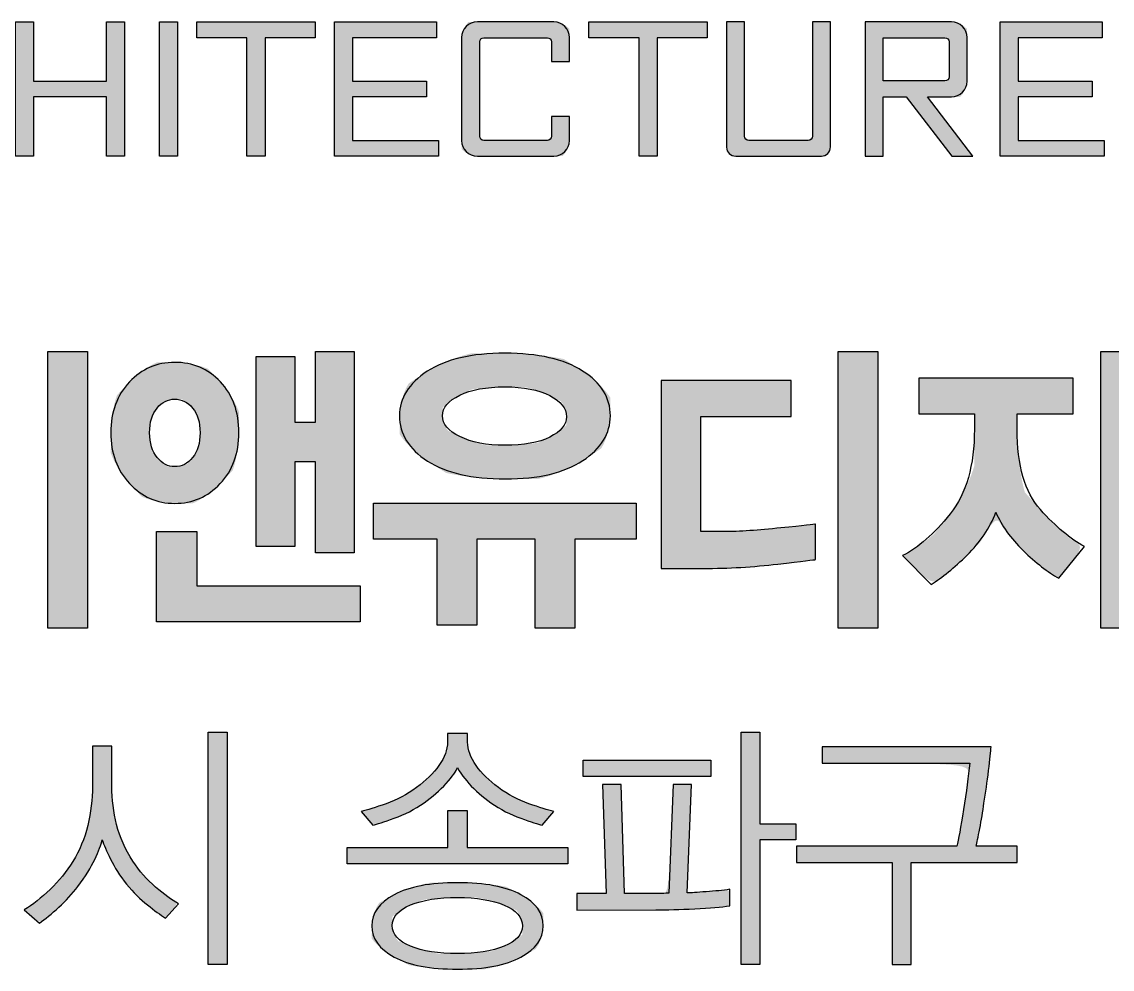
# Model space of a CAD drawing. Header units: millimetres. Extents: x 75184266 to 76346726, y -35850126 to -33679385.
# Drawn here: x 75620688 to 75628314, y -35188141 to -35181512 of the extents above; entities that cross this region are included whole.
import ezdxf

# ---------------------------------------------------------------- set-up
doc = ezdxf.new("R2010")
doc.units = ezdxf.units.MM
doc.header["$LTSCALE"] = 50
doc.header["$MEASUREMENT"] = 0
doc.layers.add('AZ-LINE', color=3, linetype='CONTINUOUS')
doc.layers.add('AZ-TEX2', color=6, linetype='CONTINUOUS')

# ---------------------------------------------------------------- blocks, each defined once
blk = doc.blocks.new('바탕폼')
at = {"layer": 'AZ-TEX2'}
h = blk.add_hatch(color=256, dxfattribs=at)
h.dxf.hatch_style = 2
h.paths.add_polyline_path([(756.121, 504.347), (756.121, 505.178), (755.099, 505.178), (755.099, 504.347), (754.847, 504.347), (754.847, 506.229), (755.099, 506.229), (755.099, 505.4), (756.121, 505.4), (756.121, 506.229), (756.373, 506.229), (756.373, 504.347)])
h = blk.add_hatch(color=256, dxfattribs=at)
h.dxf.hatch_style = 2
h.paths.add_polyline_path([(756.862, 506.229), (757.115, 506.229), (757.115, 504.347), (756.862, 504.347)])
h = blk.add_hatch(color=256, dxfattribs=at)
h.dxf.hatch_style = 2
h.paths.add_polyline_path([(758.342, 506.007), (758.342, 504.347), (758.089, 504.347), (758.089, 506.007), (757.386, 506.007), (757.386, 506.229), (759.046, 506.229), (759.046, 506.007)])
h = blk.add_hatch(color=256, dxfattribs=at)
h.dxf.hatch_style = 2
h.paths.add_polyline_path([(759.316, 504.347), (759.316, 506.229), (760.742, 506.229), (760.742, 506.007), (759.568, 506.007), (759.568, 505.4), (760.603, 505.4), (760.603, 505.178), (759.568, 505.178), (759.568, 504.568), (760.77, 504.568), (760.77, 504.347)])
h = blk.add_hatch(color=256, dxfattribs=at)
h.dxf.hatch_style = 2
edge = h.paths.add_edge_path()
edge.add_spline(control_points=[(761.348, 504.627), (761.348, 504.627), (761.348, 504.627), (761.348, 504.627), (761.348, 504.594), (761.372, 504.568), (761.406, 504.568), (761.406, 504.568), (762.296, 504.568), (762.296, 504.568), (762.326, 504.568), (762.355, 504.594), (762.355, 504.627), (762.355, 504.627), (762.355, 504.901), (762.355, 504.901), (762.355, 504.901), (762.605, 504.901), (762.605, 504.901), (762.605, 504.901), (762.605, 504.566), (762.605, 504.566), (762.605, 504.444), (762.509, 504.347), (762.387, 504.347), (762.387, 504.347), (761.315, 504.347), (761.315, 504.347), (761.193, 504.347), (761.095, 504.444), (761.095, 504.566), (761.095, 504.566), (761.095, 506.009), (761.095, 506.009), (761.095, 506.13), (761.193, 506.229), (761.315, 506.229), (761.315, 506.229), (762.387, 506.229), (762.387, 506.229), (762.509, 506.229), (762.605, 506.13), (762.605, 506.009), (762.605, 506.009), (762.605, 505.674), (762.605, 505.674), (762.605, 505.674), (762.355, 505.674), (762.355, 505.674), (762.355, 505.674), (762.355, 505.949), (762.355, 505.949), (762.355, 505.979), (762.326, 506.007), (762.296, 506.007), (762.296, 506.007), (761.406, 506.007), (761.406, 506.007), (761.372, 506.007), (761.348, 505.979), (761.348, 505.949), (761.348, 505.949), (761.348, 504.627)], knot_values=[0, 0, 0, 0, 0.00005, 0.0001, 1, 1, 1, 2, 2, 2, 3, 3, 3, 4, 4, 4, 5, 5, 5, 6, 6, 6, 7, 7, 7, 8, 8, 8, 9, 9, 9, 10, 10, 10, 11, 11, 11, 12, 12, 12, 13, 13, 13, 14, 14, 14, 15, 15, 15, 16, 16, 16, 17, 17, 17, 18, 18, 18, 19, 19, 19, 20, 20, 20, 20], degree=3, periodic=0)
h = blk.add_hatch(color=256, dxfattribs=at)
h.dxf.hatch_style = 2
h.paths.add_polyline_path([(763.832, 506.007), (763.832, 504.347), (763.58, 504.347), (763.58, 506.007), (762.875, 506.007), (762.875, 506.229), (764.535, 506.229), (764.535, 506.007)])
h = blk.add_hatch(color=256, dxfattribs=at)
edge = h.paths.add_edge_path()
edge.add_spline(control_points=[(766.008, 505.428), (766.008, 505.027), (766.008, 504.626), (766.008, 504.626), (766.008, 504.594), (765.98, 504.568), (765.95, 504.568)], knot_values=[7, 7, 7, 7, 7.5, 7.5, 7.5, 8.5, 8.5, 8.5, 8.5], degree=3, periodic=0)
edge.add_spline(control_points=[(765.95, 504.568), (765.95, 504.568), (765.115, 504.568), (765.115, 504.568), (765.082, 504.568), (765.058, 504.594), (765.058, 504.626)], knot_values=[5, 5, 5, 5, 6, 6, 6, 7, 7, 7, 7], degree=3, periodic=0)
edge.add_spline(control_points=[(765.058, 504.626), (765.058, 504.626), (765.058, 506.229), (765.058, 506.229)], knot_values=[4, 4, 4, 4, 5, 5, 5, 5], degree=3, periodic=0)
edge.add_spline(control_points=[(765.058, 506.229), (765.058, 506.229), (764.805, 506.229), (764.805, 506.229)], knot_values=[3.00001, 3.00001, 3.00001, 3.00001, 3.99999, 3.99999, 3.99999, 3.99999], degree=3, periodic=0)
edge.add_spline(control_points=[(764.805, 506.229), (764.805, 506.229), (764.805, 505.79), (764.805, 505.351)], knot_values=[2.5, 2.5, 2.5, 2.5, 3, 3, 3, 3], degree=3, periodic=0)
edge.add_spline(control_points=[(764.805, 505.351), (764.805, 504.911), (764.805, 504.472), (764.805, 504.472), (764.805, 504.403), (764.86, 504.347), (764.933, 504.347)], knot_values=[1, 1, 1, 1, 1.5, 1.5, 1.5, 2.5, 2.5, 2.5, 2.5], degree=3, periodic=0)
edge.add_spline(control_points=[(764.933, 504.347), (764.933, 504.347), (766.133, 504.347), (766.133, 504.347)], knot_values=[0, 0, 0, 0, 1, 1, 1, 1], degree=3, periodic=0)
edge.add_spline(control_points=[(766.133, 504.347), (766.202, 504.347), (766.26, 504.403), (766.26, 504.476)], knot_values=[11, 11, 11, 11, 12, 12, 12, 12], degree=3, periodic=0)
edge.add_spline(control_points=[(766.26, 504.476), (766.26, 504.476), (766.26, 506.229), (766.26, 506.229)], knot_values=[10, 10, 10, 10, 11, 11, 11, 11], degree=3, periodic=0)
edge.add_spline(control_points=[(766.26, 506.229), (766.26, 506.229), (766.008, 506.229), (766.008, 506.229)], knot_values=[9.00001, 9.00001, 9.00001, 9.00001, 9.99999, 9.99999, 9.99999, 9.99999], degree=3, periodic=0)
edge.add_spline(control_points=[(766.008, 506.229), (766.008, 506.229), (766.008, 505.829), (766.008, 505.428)], knot_values=[8.5, 8.5, 8.5, 8.5, 9, 9, 9, 9], degree=3, periodic=0)
h = blk.add_hatch(color=256, dxfattribs=at)
h.dxf.hatch_style = 2
edge = h.paths.add_edge_path()
edge.add_spline(control_points=[(767.619, 505.178), (767.619, 505.178), (767.619, 505.178), (767.619, 505.178), (767.619, 505.178), (768.256, 504.347), (768.256, 504.347), (768.256, 504.347), (767.958, 504.347), (767.958, 504.347), (767.958, 504.347), (767.319, 505.178), (767.319, 505.178), (767.319, 505.178), (766.999, 505.178), (766.999, 505.178), (766.999, 505.178), (766.999, 504.347), (766.999, 504.347), (766.999, 504.347), (766.746, 504.347), (766.746, 504.347), (766.746, 504.347), (766.746, 506.229), (766.746, 506.229), (766.746, 506.229), (767.955, 506.229), (767.955, 506.229), (768.077, 506.229), (768.174, 506.129), (768.174, 506.009), (768.174, 506.009), (768.174, 505.398), (768.174, 505.398), (768.174, 505.275), (768.077, 505.178), (767.955, 505.178), (767.955, 505.178), (767.619, 505.178)], knot_values=[0, 0, 0, 0, 0.00005, 0.0001, 1, 1, 1, 2, 2, 2, 3, 3, 3, 4, 4, 4, 5, 5, 5, 6, 6, 6, 7, 7, 7, 8, 8, 8, 9, 9, 9, 10, 10, 10, 11, 11, 11, 12, 12, 12, 12], degree=3, periodic=0)
edge = h.paths.add_edge_path()
edge.add_spline(control_points=[(767.863, 505.401), (767.863, 505.401), (767.863, 505.401), (767.863, 505.401), (767.893, 505.401), (767.922, 505.427), (767.922, 505.459), (767.922, 505.459), (767.922, 505.949), (767.922, 505.949), (767.922, 505.979), (767.893, 506.007), (767.863, 506.007), (767.863, 506.007), (766.999, 506.007), (766.999, 506.007), (766.999, 506.007), (766.999, 505.401), (766.999, 505.401), (766.999, 505.401), (767.863, 505.401)], knot_values=[0, 0, 0, 0, 0.00005, 0.0001, 1, 1, 1, 2, 2, 2, 3, 3, 3, 4, 4, 4, 5, 5, 5, 6, 6, 6, 6], degree=3, periodic=0)
h = blk.add_hatch(color=256, dxfattribs=at)
h.dxf.hatch_style = 2
h.paths.add_polyline_path([(768.637, 504.347), (768.637, 506.229), (770.064, 506.229), (770.064, 506.007), (768.89, 506.007), (768.89, 505.4), (769.925, 505.4), (769.925, 505.178), (768.89, 505.178), (768.89, 504.568), (770.092, 504.568), (770.092, 504.347)])
h = blk.add_hatch(color=256, dxfattribs=at)
h.dxf.hatch_style = 2
edge = h.paths.add_edge_path()
edge.add_spline(control_points=[(753.117, 498.551), (753.117, 498.551), (753.117, 498.551), (752.926, 498.82), (752.735, 499.088), (752.64, 499.442), (752.64, 499.883), (752.64, 500.325), (752.735, 500.681), (752.926, 500.948), (753.117, 501.214), (753.372, 501.348), (753.693, 501.348), (754.017, 501.348), (754.273, 501.213), (754.463, 500.943), (754.652, 500.673), (754.747, 500.319), (754.747, 499.883), (754.747, 499.448), (754.652, 499.095), (754.463, 498.824), (754.273, 498.553), (754.017, 498.416), (753.693, 498.416), (753.372, 498.416), (753.117, 498.551)], knot_values=[0, 0, 0, 0, 0.00005, 0.0001, 1, 1, 1, 2, 2, 2, 3, 3, 3, 4, 4, 4, 5, 5, 5, 6, 6, 6, 7, 7, 7, 8, 8, 8, 8], degree=3, periodic=0)
edge = h.paths.add_edge_path()
edge.add_spline(control_points=[(753.417, 500.732), (753.417, 500.732), (753.417, 500.732), (753.325, 500.536), (753.233, 500.341), (753.187, 500.125), (753.187, 499.887), (753.187, 499.643), (753.233, 499.424), (753.325, 499.229), (753.417, 499.034), (753.541, 498.937), (753.697, 498.937), (753.853, 498.937), (753.976, 499.033), (754.066, 499.227), (754.155, 499.42), (754.199, 499.64), (754.199, 499.887), (754.199, 500.128), (754.155, 500.344), (754.066, 500.539), (753.976, 500.732), (753.853, 500.829), (753.697, 500.829), (753.541, 500.829), (753.417, 500.732)], knot_values=[0, 0, 0, 0, 0.00005, 0.0001, 1, 1, 1, 2, 2, 2, 3, 3, 3, 4, 4, 4, 5, 5, 5, 6, 6, 6, 7, 7, 7, 8, 8, 8, 8], degree=3, periodic=0)
h.paths.add_polyline_path([(755.299, 497.734), (755.299, 501.608), (755.855, 501.608), (755.855, 497.734)])
h = blk.add_hatch(color=256, dxfattribs=at)
h.dxf.hatch_style = 2
edge = h.paths.add_edge_path()
edge.add_spline(control_points=[(756.617, 499.575), (756.617, 499.575), (756.617, 499.575), (756.443, 499.761), (756.269, 499.948), (756.182, 500.185), (756.182, 500.472), (756.182, 500.763), (756.269, 501), (756.443, 501.183), (756.617, 501.367), (756.828, 501.458), (757.076, 501.458), (757.33, 501.458), (757.543, 501.368), (757.716, 501.186), (757.889, 501.003), (757.976, 500.766), (757.976, 500.472), (757.976, 500.182), (757.888, 499.944), (757.714, 499.759), (757.54, 499.575), (757.328, 499.482), (757.076, 499.482), (756.828, 499.482), (756.617, 499.575)], knot_values=[0, 0, 0, 0, 0.00005, 0.0001, 1, 1, 1, 2, 2, 2, 3, 3, 3, 4, 4, 4, 5, 5, 5, 6, 6, 6, 7, 7, 7, 8, 8, 8, 8], degree=3, periodic=0)
edge = h.paths.add_edge_path()
edge.add_spline(control_points=[(756.899, 500.901), (756.899, 500.901), (756.899, 500.901), (756.83, 500.818), (756.76, 500.734), (756.725, 500.619), (756.725, 500.472), (756.725, 500.325), (756.761, 500.21), (756.832, 500.125), (756.903, 500.039), (756.984, 499.997), (757.076, 499.997), (757.174, 499.997), (757.258, 500.039), (757.328, 500.125), (757.397, 500.21), (757.432, 500.325), (757.432, 500.472), (757.432, 500.619), (757.397, 500.734), (757.328, 500.818), (757.258, 500.901), (757.174, 500.943), (757.076, 500.943), (756.982, 500.943), (756.899, 500.901)], knot_values=[0, 0, 0, 0, 0.00005, 0.0001, 1, 1, 1, 2, 2, 2, 3, 3, 3, 4, 4, 4, 5, 5, 5, 6, 6, 6, 7, 7, 7, 8, 8, 8, 8], degree=3, periodic=0)
h.paths.add_polyline_path([(756.821, 497.823), (756.821, 499.086), (757.386, 499.086), (757.386, 498.329), (759.673, 498.329), (759.673, 497.823)])
h.paths.add_polyline_path([(759.05, 498.791), (759.05, 500.063), (758.757, 500.063), (758.757, 498.879), (758.218, 498.879), (758.218, 501.541), (758.757, 501.541), (758.757, 500.622), (759.05, 500.622), (759.05, 501.608), (759.59, 501.608), (759.59, 498.791)])
h = blk.add_hatch(color=256, dxfattribs=at)
h.dxf.hatch_style = 2
h.paths.add_polyline_path([(762.68, 498.98), (762.68, 497.734), (762.124, 497.734), (762.124, 498.98), (761.308, 498.98), (761.308, 497.778), (760.752, 497.778), (760.752, 498.98), (759.862, 498.98), (759.862, 499.486), (763.541, 499.486), (763.541, 498.98)])
edge = h.paths.add_edge_path()
edge.add_spline(control_points=[(760.877, 499.909), (760.877, 499.909), (760.877, 499.909), (760.616, 500.076), (760.356, 500.243), (760.225, 500.455), (760.225, 500.71), (760.225, 500.957), (760.355, 501.164), (760.614, 501.333), (760.873, 501.502), (761.236, 501.586), (761.701, 501.586), (762.167, 501.586), (762.53, 501.503), (762.789, 501.337), (763.048, 501.172), (763.178, 500.962), (763.178, 500.71), (763.178, 500.461), (763.049, 500.251), (762.791, 500.081), (762.533, 499.91), (762.171, 499.825), (761.706, 499.825), (761.24, 499.825), (760.877, 499.909)], knot_values=[0, 0, 0, 0, 0.00005, 0.0001, 1, 1, 1, 2, 2, 2, 3, 3, 3, 4, 4, 4, 5, 5, 5, 6, 6, 6, 7, 7, 7, 8, 8, 8, 8], degree=3, periodic=0)
edge = h.paths.add_edge_path()
edge.add_spline(control_points=[(761.228, 501.076), (761.228, 501.076), (761.228, 501.076), (761.068, 500.998), (760.907, 500.92), (760.828, 500.824), (760.828, 500.71), (760.828, 500.595), (760.908, 500.498), (761.07, 500.418), (761.232, 500.336), (761.442, 500.296), (761.701, 500.296), (761.963, 500.296), (762.173, 500.334), (762.329, 500.411), (762.485, 500.487), (762.563, 500.582), (762.563, 500.697), (762.563, 500.814), (762.485, 500.913), (762.329, 500.994), (762.173, 501.074), (761.963, 501.115), (761.701, 501.115), (761.44, 501.115), (761.228, 501.076)], knot_values=[0, 0, 0, 0, 0.00005, 0.0001, 1, 1, 1, 2, 2, 2, 3, 3, 3, 4, 4, 4, 5, 5, 5, 6, 6, 6, 7, 7, 7, 8, 8, 8, 8], degree=3, periodic=0)
h = blk.add_hatch(color=256, dxfattribs=at)
h.dxf.hatch_style = 2
edge = h.paths.add_edge_path()
edge.add_spline(control_points=[(766.042, 499.189), (766.042, 499.189), (766.042, 499.189), (766.051, 499.191), (766.051, 499.191), (766.051, 498.694), (766.051, 498.694), (766.042, 498.694), (765.867, 498.673), (765.524, 498.632), (765.181, 498.591), (764.832, 498.571), (764.478, 498.571), (764.478, 498.571), (763.888, 498.571), (763.888, 498.571), (763.888, 498.571), (763.888, 501.203), (763.888, 501.203), (763.888, 501.203), (765.712, 501.203), (765.712, 501.203), (765.712, 501.203), (765.712, 500.701), (765.712, 500.701), (765.712, 500.701), (764.445, 500.701), (764.445, 500.701), (764.445, 500.701), (764.445, 499.086), (764.445, 499.086), (764.445, 499.086), (764.771, 499.086), (764.771, 499.086), (764.986, 499.088), (765.25, 499.106), (765.566, 499.139), (765.881, 499.171), (766.042, 499.189)], knot_values=[0, 0, 0, 0, 0.00005, 0.0001, 1, 1, 1, 2, 2, 2, 3, 3, 3, 4, 4, 4, 5, 5, 5, 6, 6, 6, 7, 7, 7, 8, 8, 8, 9, 9, 9, 10, 10, 10, 11, 11, 11, 12, 12, 12, 12], degree=3, periodic=0)
h.paths.add_polyline_path([(766.369, 497.734), (766.369, 501.608), (766.924, 501.608), (766.924, 497.734)])
h = blk.add_hatch(color=256, dxfattribs=at)
h.dxf.hatch_style = 2
edge = h.paths.add_edge_path()
edge.add_spline(control_points=[(768.356, 498.935), (768.356, 498.935), (768.356, 498.935), (768.175, 498.758), (767.994, 498.58), (767.825, 498.443), (767.669, 498.346), (767.669, 498.346), (767.268, 498.751), (767.268, 498.751), (767.491, 498.86), (767.714, 499.055), (767.939, 499.336), (768.163, 499.618), (768.276, 500.013), (768.276, 500.521), (768.276, 500.521), (768.276, 500.737), (768.276, 500.737), (768.276, 500.737), (767.498, 500.737), (767.498, 500.737), (767.498, 500.737), (767.498, 501.238), (767.498, 501.238), (767.498, 501.238), (769.66, 501.238), (769.66, 501.238), (769.66, 501.238), (769.66, 500.737), (769.66, 500.737), (769.66, 500.737), (768.874, 500.737), (768.874, 500.737), (768.874, 500.737), (768.874, 500.521), (768.874, 500.521), (768.874, 500.013), (768.982, 499.638), (769.2, 499.396), (769.417, 499.154), (769.624, 498.982), (769.819, 498.879), (769.819, 498.879), (769.459, 498.434), (769.459, 498.434), (769.303, 498.519), (769.137, 498.648), (768.959, 498.821), (768.783, 498.994), (768.655, 499.174), (768.577, 499.358), (768.49, 499.136), (768.356, 498.935)], knot_values=[0, 0, 0, 0, 0.00005, 0.0001, 1, 1, 1, 2, 2, 2, 3, 3, 3, 4, 4, 4, 5, 5, 5, 6, 6, 6, 7, 7, 7, 8, 8, 8, 9, 9, 9, 10, 10, 10, 11, 11, 11, 12, 12, 12, 13, 13, 13, 14, 14, 14, 15, 15, 15, 16, 16, 16, 17, 17, 17, 17], degree=3, periodic=0)
h.paths.add_polyline_path([(770.605, 499.548), (770.605, 497.734), (770.045, 497.734), (770.045, 501.608), (770.605, 501.608), (770.605, 500.103), (771.099, 500.103), (771.099, 499.548)])
h = blk.add_hatch(color=256, dxfattribs=at)
h.dxf.hatch_style = 2
edge = h.paths.add_edge_path()
edge.add_spline(control_points=[(755.553, 493.912), (755.553, 493.912), (755.553, 493.912), (755.453, 493.823), (755.354, 493.732), (755.263, 493.659), (755.181, 493.602), (755.181, 493.602), (754.97, 493.787), (754.97, 493.787), (755.088, 493.859), (755.208, 493.954), (755.332, 494.074), (755.456, 494.193), (755.563, 494.324), (755.652, 494.467), (755.745, 494.617), (755.814, 494.785), (755.859, 494.97), (755.903, 495.155), (755.925, 495.337), (755.925, 495.517), (755.925, 495.517), (755.925, 496.082), (755.925, 496.082), (755.925, 496.082), (756.196, 496.082), (756.196, 496.082), (756.196, 496.082), (756.196, 495.517), (756.196, 495.517), (756.196, 495.337), (756.218, 495.159), (756.262, 494.981), (756.307, 494.804), (756.383, 494.634), (756.491, 494.471), (756.582, 494.331), (756.688, 494.209), (756.808, 494.107), (756.929, 494.005), (757.036, 493.926), (757.13, 493.872), (757.13, 493.872), (756.947, 493.672), (756.947, 493.672), (756.879, 493.717), (756.795, 493.778), (756.694, 493.856), (756.594, 493.933), (756.497, 494.03), (756.403, 494.146), (756.309, 494.267), (756.234, 494.383), (756.178, 494.497), (756.122, 494.61), (756.083, 494.701), (756.062, 494.77), (756.046, 494.701), (756.011, 494.609), (755.957, 494.495), (755.903, 494.38), (755.825, 494.254), (755.722, 494.116), (755.642, 494.01), (755.553, 493.912)], knot_values=[0, 0, 0, 0, 0.00005, 0.0001, 1, 1, 1, 2, 2, 2, 3, 3, 3, 4, 4, 4, 5, 5, 5, 6, 6, 6, 7, 7, 7, 8, 8, 8, 9, 9, 9, 10, 10, 10, 11, 11, 11, 12, 12, 12, 13, 13, 13, 14, 14, 14, 15, 15, 15, 16, 16, 16, 17, 17, 17, 18, 18, 18, 19, 19, 19, 20, 20, 20, 21, 21, 21, 21], degree=3, periodic=0)
h.paths.add_polyline_path([(757.547, 493.022), (757.547, 496.275), (757.811, 496.275), (757.811, 493.022)])
h = blk.add_hatch(color=256, dxfattribs=at)
h.dxf.hatch_style = 2
h.paths.add_polyline_path([(759.492, 494.43), (759.492, 494.659), (760.904, 494.659), (760.904, 495.181), (761.171, 495.181), (761.171, 494.659), (762.582, 494.659), (762.582, 494.43)])
edge = h.paths.add_edge_path()
edge.add_spline(control_points=[(760.295, 495.121), (760.295, 495.121), (760.295, 495.121), (760.151, 495.07), (760.007, 495.018), (759.907, 494.986), (759.85, 494.974), (759.85, 494.974), (759.689, 495.166), (759.689, 495.166), (759.773, 495.185), (759.89, 495.222), (760.038, 495.275), (760.187, 495.328), (760.329, 495.403), (760.465, 495.502), (760.594, 495.596), (760.698, 495.699), (760.777, 495.811), (760.857, 495.923), (760.897, 496.032), (760.897, 496.138), (760.897, 496.138), (760.897, 496.256), (760.897, 496.256), (760.897, 496.256), (761.178, 496.256), (761.178, 496.256), (761.178, 496.256), (761.178, 496.138), (761.178, 496.138), (761.178, 496.032), (761.218, 495.923), (761.297, 495.811), (761.377, 495.699), (761.481, 495.596), (761.609, 495.502), (761.745, 495.403), (761.887, 495.328), (762.036, 495.275), (762.185, 495.222), (762.301, 495.185), (762.386, 495.166), (762.386, 495.166), (762.224, 494.974), (762.224, 494.974), (762.168, 494.986), (762.068, 495.018), (761.924, 495.07), (761.78, 495.121), (761.64, 495.194), (761.504, 495.288), (761.387, 495.369), (761.285, 495.46), (761.197, 495.559), (761.109, 495.659), (761.056, 495.734), (761.037, 495.783), (761.021, 495.734), (760.968, 495.659), (760.879, 495.559), (760.79, 495.46), (760.687, 495.369), (760.57, 495.288), (760.435, 495.194), (760.295, 495.121)], knot_values=[0, 0, 0, 0, 0.00005, 0.0001, 1, 1, 1, 2, 2, 2, 3, 3, 3, 4, 4, 4, 5, 5, 5, 6, 6, 6, 7, 7, 7, 8, 8, 8, 9, 9, 9, 10, 10, 10, 11, 11, 11, 12, 12, 12, 13, 13, 13, 14, 14, 14, 15, 15, 15, 16, 16, 16, 17, 17, 17, 18, 18, 18, 19, 19, 19, 20, 20, 20, 21, 21, 21, 21], degree=3, periodic=0)
edge = h.paths.add_edge_path()
edge.add_spline(control_points=[(760.36, 493.012), (760.36, 493.012), (760.36, 493.012), (760.151, 493.126), (759.941, 493.239), (759.837, 493.384), (759.837, 493.562), (759.837, 493.742), (759.941, 493.887), (760.151, 494), (760.36, 494.112), (760.656, 494.168), (761.037, 494.168), (761.421, 494.168), (761.717, 494.112), (761.925, 494), (762.134, 493.887), (762.238, 493.742), (762.238, 493.562), (762.238, 493.384), (762.134, 493.239), (761.925, 493.126), (761.717, 493.012), (761.421, 492.956), (761.037, 492.956), (760.656, 492.956), (760.36, 493.012)], knot_values=[0, 0, 0, 0, 0.00005, 0.0001, 1, 1, 1, 2, 2, 2, 3, 3, 3, 4, 4, 4, 5, 5, 5, 6, 6, 6, 7, 7, 7, 8, 8, 8, 8], degree=3, periodic=0)
edge = h.paths.add_edge_path()
edge.add_spline(control_points=[(760.549, 493.926), (760.549, 493.926), (760.549, 493.926), (760.379, 493.856), (760.209, 493.785), (760.124, 493.689), (760.124, 493.566), (760.124, 493.445), (760.209, 493.349), (760.379, 493.279), (760.549, 493.209), (760.768, 493.174), (761.037, 493.174), (761.302, 493.174), (761.519, 493.209), (761.69, 493.279), (761.861, 493.349), (761.947, 493.443), (761.947, 493.562), (761.947, 493.685), (761.861, 493.782), (761.69, 493.854), (761.519, 493.925), (761.302, 493.961), (761.037, 493.961), (760.768, 493.961), (760.549, 493.926)], knot_values=[0, 0, 0, 0, 0.00005, 0.0001, 1, 1, 1, 2, 2, 2, 3, 3, 3, 4, 4, 4, 5, 5, 5, 6, 6, 6, 7, 7, 7, 8, 8, 8, 8], degree=3, periodic=0)
h = blk.add_hatch(color=256, dxfattribs=at)
h.dxf.hatch_style = 2
edge = h.paths.add_edge_path()
edge.add_spline(control_points=[(763.07, 495.543), (763.07, 495.543), (763.07, 495.543), (763.07, 495.543), (763.07, 495.543), (763.327, 495.543), (763.327, 495.543), (763.327, 495.543), (763.376, 494.016), (763.376, 494.016), (763.521, 494.016), (763.636, 494.016), (763.722, 494.016), (763.807, 494.016), (763.899, 494.018), (763.997, 494.02), (763.997, 494.02), (764.057, 495.543), (764.057, 495.543), (764.057, 495.543), (764.313, 495.543), (764.313, 495.543), (764.313, 495.543), (764.253, 494.024), (764.253, 494.024), (764.305, 494.026), (764.393, 494.032), (764.519, 494.041), (764.644, 494.049), (764.754, 494.061), (764.85, 494.075), (764.85, 494.075), (764.85, 493.843), (764.85, 493.843), (764.736, 493.826), (764.572, 493.812), (764.361, 493.802), (764.149, 493.792), (763.967, 493.787), (763.815, 493.787), (763.815, 493.787), (762.709, 493.784), (762.709, 493.784), (762.709, 493.784), (762.709, 494.016), (762.709, 494.016), (762.709, 494.016), (763.119, 494.016), (763.119, 494.016), (763.119, 494.016), (763.07, 495.543)], knot_values=[0, 0, 0, 0, 0.00005, 0.0001, 1, 1, 1, 2, 2, 2, 3, 3, 3, 4, 4, 4, 5, 5, 5, 6, 6, 6, 7, 7, 7, 8, 8, 8, 9, 9, 9, 10, 10, 10, 11, 11, 11, 12, 12, 12, 13, 13, 13, 14, 14, 14, 15, 15, 15, 16, 16, 16, 16], degree=3, periodic=0)
h.paths.add_polyline_path([(762.796, 495.654), (762.796, 495.886), (764.587, 495.886), (764.587, 495.654)])
h.paths.add_polyline_path([(765.008, 496.275), (765.272, 496.275), (765.272, 494.992), (765.777, 494.992), (765.777, 494.77), (765.272, 494.77), (765.272, 493.022), (765.008, 493.022)])
h = blk.add_hatch(color=256, dxfattribs=at)
h.dxf.hatch_style = 2
edge = h.paths.add_edge_path()
edge.add_spline(control_points=[(765.784, 494.449), (765.784, 494.449), (765.784, 494.449), (765.784, 494.449), (765.784, 494.449), (765.784, 494.678), (765.784, 494.678), (765.784, 494.678), (768.031, 494.678), (768.031, 494.678), (768.052, 494.771), (768.083, 494.943), (768.124, 495.192), (768.165, 495.441), (768.194, 495.657), (768.21, 495.842), (768.21, 495.842), (766.146, 495.842), (766.146, 495.842), (766.146, 495.842), (766.146, 496.071), (766.146, 496.071), (766.146, 496.071), (768.509, 496.071), (768.509, 496.071), (768.506, 496.009), (768.495, 495.899), (768.475, 495.738), (768.456, 495.578), (768.434, 495.427), (768.41, 495.284), (768.394, 495.163), (768.374, 495.044), (768.351, 494.925), (768.327, 494.807), (768.311, 494.725), (768.301, 494.678), (768.301, 494.678), (768.874, 494.678), (768.874, 494.678), (768.874, 494.678), (768.874, 494.449), (768.874, 494.449), (768.874, 494.449), (767.389, 494.449), (767.389, 494.449), (767.389, 494.449), (767.389, 493.022), (767.389, 493.022), (767.389, 493.022), (767.125, 493.022), (767.125, 493.022), (767.125, 493.022), (767.125, 494.449), (767.125, 494.449), (767.125, 494.449), (765.784, 494.449)], knot_values=[0, 0, 0, 0, 0.00005, 0.0001, 1, 1, 1, 2, 2, 2, 3, 3, 3, 4, 4, 4, 5, 5, 5, 6, 6, 6, 7, 7, 7, 8, 8, 8, 9, 9, 9, 10, 10, 10, 11, 11, 11, 12, 12, 12, 13, 13, 13, 14, 14, 14, 15, 15, 15, 16, 16, 16, 17, 17, 17, 18, 18, 18, 18], degree=3, periodic=0)
for points in [[(756.121, 504.347), (756.121, 505.178), (755.099, 505.178), (755.099, 504.347), (754.847, 504.347), (754.847, 506.229), (755.099, 506.229), (755.099, 505.4), (756.121, 505.4), (756.121, 506.229), (756.373, 506.229), (756.373, 504.347), (756.121, 504.347)], [(756.862, 506.229), (757.115, 506.229), (757.115, 504.347), (756.862, 504.347), (756.862, 506.229)], [(758.342, 506.007), (758.342, 504.347), (758.089, 504.347), (758.089, 506.007), (757.386, 506.007), (757.386, 506.229), (759.046, 506.229), (759.046, 506.007), (758.342, 506.007)], [(759.316, 504.347), (759.316, 506.229), (760.742, 506.229), (760.742, 506.007), (759.568, 506.007), (759.568, 505.4), (760.603, 505.4), (760.603, 505.178), (759.568, 505.178), (759.568, 504.568), (760.77, 504.568), (760.77, 504.347), (759.316, 504.347)], [(763.832, 506.007), (763.832, 504.347), (763.58, 504.347), (763.58, 506.007), (762.875, 506.007), (762.875, 506.229), (764.535, 506.229), (764.535, 506.007), (763.832, 506.007)], [(768.637, 504.347), (768.637, 506.229), (770.064, 506.229), (770.064, 506.007), (768.89, 506.007), (768.89, 505.4), (769.925, 505.4), (769.925, 505.178), (768.89, 505.178), (768.89, 504.568), (770.092, 504.568), (770.092, 504.347), (768.637, 504.347)], [(755.299, 497.734), (755.299, 501.608), (755.855, 501.608), (755.855, 497.734), (755.299, 497.734)], [(759.05, 498.791), (759.05, 500.063), (758.757, 500.063), (758.757, 498.879), (758.218, 498.879), (758.218, 501.541), (758.757, 501.541), (758.757, 500.622), (759.05, 500.622), (759.05, 501.608), (759.59, 501.608), (759.59, 498.791), (759.05, 498.791)], [(766.369, 497.734), (766.369, 501.608), (766.924, 501.608), (766.924, 497.734), (766.369, 497.734)], [(770.605, 499.548), (770.605, 497.734), (770.045, 497.734), (770.045, 501.608), (770.605, 501.608), (770.605, 500.103), (771.099, 500.103), (771.099, 499.548), (770.605, 499.548)], [(762.68, 498.98), (762.68, 497.734), (762.124, 497.734), (762.124, 498.98), (761.308, 498.98), (761.308, 497.778), (760.752, 497.778), (760.752, 498.98), (759.862, 498.98), (759.862, 499.486), (763.541, 499.486), (763.541, 498.98), (762.68, 498.98)], [(756.821, 497.823), (756.821, 499.086), (757.386, 499.086), (757.386, 498.329), (759.673, 498.329), (759.673, 497.823), (756.821, 497.823)], [(757.547, 493.022), (757.547, 496.275), (757.811, 496.275), (757.811, 493.022), (757.547, 493.022)], [(765.008, 496.275), (765.272, 496.275), (765.272, 494.992), (765.777, 494.992), (765.777, 494.77), (765.272, 494.77), (765.272, 493.022), (765.008, 493.022), (765.008, 496.275)], [(762.796, 495.654), (762.796, 495.886), (764.587, 495.886), (764.587, 495.654), (762.796, 495.654)], [(759.492, 494.43), (759.492, 494.659), (760.904, 494.659), (760.904, 495.181), (761.171, 495.181), (761.171, 494.659), (762.582, 494.659), (762.582, 494.43), (759.492, 494.43)]]:
    blk.add_lwpolyline(points, dxfattribs=at)
for points, knots in [([(762.605, 505.674), (762.605, 505.674), (762.355, 505.674), (762.355, 505.674), (762.355, 505.674), (762.355, 505.949), (762.355, 505.949), (762.355, 505.979), (762.326, 506.007), (762.296, 506.007), (762.296, 506.007), (761.406, 506.007), (761.406, 506.007), (761.372, 506.007), (761.348, 505.979), (761.348, 505.949), (761.348, 505.949), (761.348, 504.627), (761.348, 504.627), (761.348, 504.594), (761.372, 504.568), (761.406, 504.568), (761.406, 504.568), (762.296, 504.568), (762.296, 504.568), (762.326, 504.568), (762.355, 504.594), (762.355, 504.627), (762.355, 504.627), (762.355, 504.901), (762.355, 504.901), (762.355, 504.901), (762.605, 504.901), (762.605, 504.901), (762.605, 504.901), (762.605, 504.566), (762.605, 504.566), (762.605, 504.444), (762.509, 504.347), (762.387, 504.347), (762.387, 504.347), (761.315, 504.347), (761.315, 504.347), (761.193, 504.347), (761.095, 504.444), (761.095, 504.566), (761.095, 504.566), (761.095, 506.009), (761.095, 506.009), (761.095, 506.13), (761.193, 506.229), (761.315, 506.229), (761.315, 506.229), (762.387, 506.229), (762.387, 506.229), (762.509, 506.229), (762.605, 506.13), (762.605, 506.009), (762.605, 506.009), (762.605, 505.674), (762.605, 505.674)], [0, 0, 0, 0, 1, 1, 1, 2, 2, 2, 3, 3, 3, 4, 4, 4, 5, 5, 5, 6, 6, 6, 7, 7, 7, 8, 8, 8, 9, 9, 9, 10, 10, 10, 11, 11, 11, 12, 12, 12, 13, 13, 13, 14, 14, 14, 15, 15, 15, 16, 16, 16, 17, 17, 17, 18, 18, 18, 19, 19, 19, 20, 20, 20, 20]), ([(766.133, 504.347), (766.133, 504.347), (764.933, 504.347), (764.933, 504.347), (764.86, 504.347), (764.805, 504.403), (764.805, 504.472), (764.805, 504.472), (764.805, 506.229), (764.805, 506.229), (764.805, 506.229), (765.058, 506.229), (765.058, 506.229), (765.058, 506.229), (765.058, 504.626), (765.058, 504.626), (765.058, 504.594), (765.082, 504.568), (765.115, 504.568), (765.115, 504.568), (765.95, 504.568), (765.95, 504.568), (765.98, 504.568), (766.008, 504.594), (766.008, 504.626), (766.008, 504.626), (766.008, 506.229), (766.008, 506.229), (766.008, 506.229), (766.26, 506.229), (766.26, 506.229), (766.26, 506.229), (766.26, 504.476), (766.26, 504.476), (766.26, 504.403), (766.202, 504.347), (766.133, 504.347)], [0, 0, 0, 0, 1, 1, 1, 2, 2, 2, 3, 3, 3, 4, 4, 4, 5, 5, 5, 6, 6, 6, 7, 7, 7, 8, 8, 8, 9, 9, 9, 10, 10, 10, 11, 11, 11, 12, 12, 12, 12]), ([(767.958, 504.347), (767.958, 504.347), (767.319, 505.178), (767.319, 505.178), (767.319, 505.178), (766.999, 505.178), (766.999, 505.178), (766.999, 505.178), (766.999, 504.347), (766.999, 504.347), (766.999, 504.347), (766.746, 504.347), (766.746, 504.347), (766.746, 504.347), (766.746, 506.229), (766.746, 506.229), (766.746, 506.229), (767.955, 506.229), (767.955, 506.229), (768.077, 506.229), (768.174, 506.129), (768.174, 506.009), (768.174, 506.009), (768.174, 505.398), (768.174, 505.398), (768.174, 505.275), (768.077, 505.178), (767.955, 505.178), (767.955, 505.178), (767.619, 505.178), (767.619, 505.178), (767.619, 505.178), (768.256, 504.347), (768.256, 504.347), (768.256, 504.347), (767.958, 504.347), (767.958, 504.347)], [0, 0, 0, 0, 1, 1, 1, 2, 2, 2, 3, 3, 3, 4, 4, 4, 5, 5, 5, 6, 6, 6, 7, 7, 7, 8, 8, 8, 9, 9, 9, 10, 10, 10, 11, 11, 11, 12, 12, 12, 12]), ([(767.922, 505.949), (767.922, 505.979), (767.893, 506.007), (767.863, 506.007), (767.863, 506.007), (766.999, 506.007), (766.999, 506.007), (766.999, 506.007), (766.999, 505.401), (766.999, 505.401), (766.999, 505.401), (767.863, 505.401), (767.863, 505.401), (767.893, 505.401), (767.922, 505.427), (767.922, 505.459), (767.922, 505.459), (767.922, 505.949), (767.922, 505.949)], [0, 0, 0, 0, 1, 1, 1, 2, 2, 2, 3, 3, 3, 4, 4, 4, 5, 5, 5, 6, 6, 6, 6]), ([(762.791, 500.081), (762.533, 499.91), (762.171, 499.825), (761.706, 499.825), (761.24, 499.825), (760.877, 499.909), (760.616, 500.076), (760.356, 500.243), (760.225, 500.455), (760.225, 500.71), (760.225, 500.957), (760.355, 501.164), (760.614, 501.333), (760.873, 501.502), (761.236, 501.586), (761.701, 501.586), (762.167, 501.586), (762.53, 501.503), (762.789, 501.337), (763.048, 501.172), (763.178, 500.962), (763.178, 500.71), (763.178, 500.461), (763.049, 500.251), (762.791, 500.081)], [0, 0, 0, 0, 1, 1, 1, 2, 2, 2, 3, 3, 3, 4, 4, 4, 5, 5, 5, 6, 6, 6, 7, 7, 7, 8, 8, 8, 8]), ([(757.714, 499.759), (757.54, 499.575), (757.328, 499.482), (757.076, 499.482), (756.828, 499.482), (756.617, 499.575), (756.443, 499.761), (756.269, 499.948), (756.182, 500.185), (756.182, 500.472), (756.182, 500.763), (756.269, 501), (756.443, 501.183), (756.617, 501.367), (756.828, 501.458), (757.076, 501.458), (757.33, 501.458), (757.543, 501.368), (757.716, 501.186), (757.889, 501.003), (757.976, 500.766), (757.976, 500.472), (757.976, 500.182), (757.888, 499.944), (757.714, 499.759)], [0, 0, 0, 0, 1, 1, 1, 2, 2, 2, 3, 3, 3, 4, 4, 4, 5, 5, 5, 6, 6, 6, 7, 7, 7, 8, 8, 8, 8]), ([(765.524, 498.632), (765.181, 498.591), (764.832, 498.571), (764.478, 498.571), (764.478, 498.571), (763.888, 498.571), (763.888, 498.571), (763.888, 498.571), (763.888, 501.203), (763.888, 501.203), (763.888, 501.203), (765.712, 501.203), (765.712, 501.203), (765.712, 501.203), (765.712, 500.701), (765.712, 500.701), (765.712, 500.701), (764.445, 500.701), (764.445, 500.701), (764.445, 500.701), (764.445, 499.086), (764.445, 499.086), (764.445, 499.086), (764.771, 499.086), (764.771, 499.086), (764.986, 499.088), (765.25, 499.106), (765.566, 499.139), (765.881, 499.171), (766.042, 499.189), (766.051, 499.191), (766.051, 499.191), (766.051, 498.694), (766.051, 498.694), (766.042, 498.694), (765.867, 498.673), (765.524, 498.632)], [0, 0, 0, 0, 1, 1, 1, 2, 2, 2, 3, 3, 3, 4, 4, 4, 5, 5, 5, 6, 6, 6, 7, 7, 7, 8, 8, 8, 9, 9, 9, 10, 10, 10, 11, 11, 11, 12, 12, 12, 12]), ([(769.459, 498.434), (769.303, 498.519), (769.137, 498.648), (768.959, 498.821), (768.783, 498.994), (768.655, 499.174), (768.577, 499.358), (768.49, 499.136), (768.356, 498.935), (768.175, 498.758), (767.994, 498.58), (767.825, 498.443), (767.669, 498.346), (767.669, 498.346), (767.268, 498.751), (767.268, 498.751), (767.491, 498.86), (767.714, 499.055), (767.939, 499.336), (768.163, 499.618), (768.276, 500.013), (768.276, 500.521), (768.276, 500.521), (768.276, 500.737), (768.276, 500.737), (768.276, 500.737), (767.498, 500.737), (767.498, 500.737), (767.498, 500.737), (767.498, 501.238), (767.498, 501.238), (767.498, 501.238), (769.66, 501.238), (769.66, 501.238), (769.66, 501.238), (769.66, 500.737), (769.66, 500.737), (769.66, 500.737), (768.874, 500.737), (768.874, 500.737), (768.874, 500.737), (768.874, 500.521), (768.874, 500.521), (768.874, 500.013), (768.982, 499.638), (769.2, 499.396), (769.417, 499.154), (769.624, 498.982), (769.819, 498.879), (769.819, 498.879), (769.459, 498.434), (769.459, 498.434)], [0, 0, 0, 0, 1, 1, 1, 2, 2, 2, 3, 3, 3, 4, 4, 4, 5, 5, 5, 6, 6, 6, 7, 7, 7, 8, 8, 8, 9, 9, 9, 10, 10, 10, 11, 11, 11, 12, 12, 12, 13, 13, 13, 14, 14, 14, 15, 15, 15, 16, 16, 16, 17, 17, 17, 17]), ([(762.329, 500.994), (762.173, 501.074), (761.963, 501.115), (761.701, 501.115), (761.44, 501.115), (761.228, 501.076), (761.068, 500.998), (760.907, 500.92), (760.828, 500.824), (760.828, 500.71), (760.828, 500.595), (760.908, 500.498), (761.07, 500.418), (761.232, 500.336), (761.442, 500.296), (761.701, 500.296), (761.963, 500.296), (762.173, 500.334), (762.329, 500.411), (762.485, 500.487), (762.563, 500.582), (762.563, 500.697), (762.563, 500.814), (762.485, 500.913), (762.329, 500.994)], [0, 0, 0, 0, 1, 1, 1, 2, 2, 2, 3, 3, 3, 4, 4, 4, 5, 5, 5, 6, 6, 6, 7, 7, 7, 8, 8, 8, 8]), ([(757.328, 500.818), (757.258, 500.901), (757.174, 500.943), (757.076, 500.943), (756.982, 500.943), (756.899, 500.901), (756.83, 500.818), (756.76, 500.734), (756.725, 500.619), (756.725, 500.472), (756.725, 500.325), (756.761, 500.21), (756.832, 500.125), (756.903, 500.039), (756.984, 499.997), (757.076, 499.997), (757.174, 499.997), (757.258, 500.039), (757.328, 500.125), (757.397, 500.21), (757.432, 500.325), (757.432, 500.472), (757.432, 500.619), (757.397, 500.734), (757.328, 500.818)], [0, 0, 0, 0, 1, 1, 1, 2, 2, 2, 3, 3, 3, 4, 4, 4, 5, 5, 5, 6, 6, 6, 7, 7, 7, 8, 8, 8, 8]), ([(762.224, 494.974), (762.168, 494.986), (762.068, 495.018), (761.924, 495.07), (761.78, 495.121), (761.64, 495.194), (761.504, 495.288), (761.387, 495.369), (761.285, 495.46), (761.197, 495.559), (761.109, 495.659), (761.056, 495.734), (761.037, 495.783), (761.021, 495.734), (760.968, 495.659), (760.879, 495.559), (760.79, 495.46), (760.687, 495.369), (760.57, 495.288), (760.435, 495.194), (760.295, 495.121), (760.151, 495.07), (760.007, 495.018), (759.907, 494.986), (759.85, 494.974), (759.85, 494.974), (759.689, 495.166), (759.689, 495.166), (759.773, 495.185), (759.89, 495.222), (760.038, 495.275), (760.187, 495.328), (760.329, 495.403), (760.465, 495.502), (760.594, 495.596), (760.698, 495.699), (760.777, 495.811), (760.857, 495.923), (760.897, 496.032), (760.897, 496.138), (760.897, 496.138), (760.897, 496.256), (760.897, 496.256), (760.897, 496.256), (761.178, 496.256), (761.178, 496.256), (761.178, 496.256), (761.178, 496.138), (761.178, 496.138), (761.178, 496.032), (761.218, 495.923), (761.297, 495.811), (761.377, 495.699), (761.481, 495.596), (761.609, 495.502), (761.745, 495.403), (761.887, 495.328), (762.036, 495.275), (762.185, 495.222), (762.301, 495.185), (762.386, 495.166), (762.386, 495.166), (762.224, 494.974), (762.224, 494.974)], [0, 0, 0, 0, 1, 1, 1, 2, 2, 2, 3, 3, 3, 4, 4, 4, 5, 5, 5, 6, 6, 6, 7, 7, 7, 8, 8, 8, 9, 9, 9, 10, 10, 10, 11, 11, 11, 12, 12, 12, 13, 13, 13, 14, 14, 14, 15, 15, 15, 16, 16, 16, 17, 17, 17, 18, 18, 18, 19, 19, 19, 20, 20, 20, 21, 21, 21, 21]), ([(756.947, 493.672), (756.879, 493.717), (756.795, 493.778), (756.694, 493.856), (756.594, 493.933), (756.497, 494.03), (756.403, 494.146), (756.309, 494.267), (756.234, 494.383), (756.178, 494.497), (756.122, 494.61), (756.083, 494.701), (756.062, 494.77), (756.046, 494.701), (756.011, 494.609), (755.957, 494.495), (755.903, 494.38), (755.825, 494.254), (755.722, 494.116), (755.642, 494.01), (755.553, 493.912), (755.453, 493.823), (755.354, 493.732), (755.263, 493.659), (755.181, 493.602), (755.181, 493.602), (754.97, 493.787), (754.97, 493.787), (755.088, 493.859), (755.208, 493.954), (755.332, 494.074), (755.456, 494.193), (755.563, 494.324), (755.652, 494.467), (755.745, 494.617), (755.814, 494.785), (755.859, 494.97), (755.903, 495.155), (755.925, 495.337), (755.925, 495.517), (755.925, 495.517), (755.925, 496.082), (755.925, 496.082), (755.925, 496.082), (756.196, 496.082), (756.196, 496.082), (756.196, 496.082), (756.196, 495.517), (756.196, 495.517), (756.196, 495.337), (756.218, 495.159), (756.262, 494.981), (756.307, 494.804), (756.383, 494.634), (756.491, 494.471), (756.582, 494.331), (756.688, 494.209), (756.808, 494.107), (756.929, 494.005), (757.036, 493.926), (757.13, 493.872), (757.13, 493.872), (756.947, 493.672), (756.947, 493.672)], [0, 0, 0, 0, 1, 1, 1, 2, 2, 2, 3, 3, 3, 4, 4, 4, 5, 5, 5, 6, 6, 6, 7, 7, 7, 8, 8, 8, 9, 9, 9, 10, 10, 10, 11, 11, 11, 12, 12, 12, 13, 13, 13, 14, 14, 14, 15, 15, 15, 16, 16, 16, 17, 17, 17, 18, 18, 18, 19, 19, 19, 20, 20, 20, 21, 21, 21, 21]), ([(767.389, 494.449), (767.389, 494.449), (767.389, 493.022), (767.389, 493.022), (767.389, 493.022), (767.125, 493.022), (767.125, 493.022), (767.125, 493.022), (767.125, 494.449), (767.125, 494.449), (767.125, 494.449), (765.784, 494.449), (765.784, 494.449), (765.784, 494.449), (765.784, 494.678), (765.784, 494.678), (765.784, 494.678), (768.031, 494.678), (768.031, 494.678), (768.052, 494.771), (768.083, 494.943), (768.124, 495.192), (768.165, 495.441), (768.194, 495.657), (768.21, 495.842), (768.21, 495.842), (766.146, 495.842), (766.146, 495.842), (766.146, 495.842), (766.146, 496.071), (766.146, 496.071), (766.146, 496.071), (768.509, 496.071), (768.509, 496.071), (768.506, 496.009), (768.495, 495.899), (768.475, 495.738), (768.456, 495.578), (768.434, 495.427), (768.41, 495.284), (768.394, 495.163), (768.374, 495.044), (768.351, 494.925), (768.327, 494.807), (768.311, 494.725), (768.301, 494.678), (768.301, 494.678), (768.874, 494.678), (768.874, 494.678), (768.874, 494.678), (768.874, 494.449), (768.874, 494.449), (768.874, 494.449), (767.389, 494.449), (767.389, 494.449)], [0, 0, 0, 0, 1, 1, 1, 2, 2, 2, 3, 3, 3, 4, 4, 4, 5, 5, 5, 6, 6, 6, 7, 7, 7, 8, 8, 8, 9, 9, 9, 10, 10, 10, 11, 11, 11, 12, 12, 12, 13, 13, 13, 14, 14, 14, 15, 15, 15, 16, 16, 16, 17, 17, 17, 18, 18, 18, 18]), ([(762.709, 494.016), (762.709, 494.016), (763.119, 494.016), (763.119, 494.016), (763.119, 494.016), (763.07, 495.543), (763.07, 495.543), (763.07, 495.543), (763.327, 495.543), (763.327, 495.543), (763.327, 495.543), (763.376, 494.016), (763.376, 494.016), (763.521, 494.016), (763.636, 494.016), (763.722, 494.016), (763.807, 494.016), (763.899, 494.018), (763.997, 494.02), (763.997, 494.02), (764.057, 495.543), (764.057, 495.543), (764.057, 495.543), (764.313, 495.543), (764.313, 495.543), (764.313, 495.543), (764.253, 494.024), (764.253, 494.024), (764.305, 494.026), (764.393, 494.032), (764.519, 494.041), (764.644, 494.049), (764.754, 494.061), (764.85, 494.075), (764.85, 494.075), (764.85, 493.843), (764.85, 493.843), (764.736, 493.826), (764.572, 493.812), (764.361, 493.802), (764.149, 493.792), (763.967, 493.787), (763.815, 493.787), (763.815, 493.787), (762.709, 493.784), (762.709, 493.784), (762.709, 493.784), (762.709, 494.016), (762.709, 494.016)], [0, 0, 0, 0, 1, 1, 1, 2, 2, 2, 3, 3, 3, 4, 4, 4, 5, 5, 5, 6, 6, 6, 7, 7, 7, 8, 8, 8, 9, 9, 9, 10, 10, 10, 11, 11, 11, 12, 12, 12, 13, 13, 13, 14, 14, 14, 15, 15, 15, 16, 16, 16, 16]), ([(761.925, 493.126), (761.717, 493.012), (761.421, 492.956), (761.037, 492.956), (760.656, 492.956), (760.36, 493.012), (760.151, 493.126), (759.941, 493.239), (759.837, 493.384), (759.837, 493.562), (759.837, 493.742), (759.941, 493.887), (760.151, 494), (760.36, 494.112), (760.656, 494.168), (761.037, 494.168), (761.421, 494.168), (761.717, 494.112), (761.925, 494), (762.134, 493.887), (762.238, 493.742), (762.238, 493.562), (762.238, 493.384), (762.134, 493.239), (761.925, 493.126)], [0, 0, 0, 0, 1, 1, 1, 2, 2, 2, 3, 3, 3, 4, 4, 4, 5, 5, 5, 6, 6, 6, 7, 7, 7, 8, 8, 8, 8]), ([(761.69, 493.854), (761.519, 493.925), (761.302, 493.961), (761.037, 493.961), (760.768, 493.961), (760.549, 493.926), (760.379, 493.856), (760.209, 493.785), (760.124, 493.689), (760.124, 493.566), (760.124, 493.445), (760.209, 493.349), (760.379, 493.279), (760.549, 493.209), (760.768, 493.174), (761.037, 493.174), (761.302, 493.174), (761.519, 493.209), (761.69, 493.279), (761.861, 493.349), (761.947, 493.443), (761.947, 493.562), (761.947, 493.685), (761.861, 493.782), (761.69, 493.854)], [0, 0, 0, 0, 1, 1, 1, 2, 2, 2, 3, 3, 3, 4, 4, 4, 5, 5, 5, 6, 6, 6, 7, 7, 7, 8, 8, 8, 8])]:
    blk.add_open_spline(points, degree=3, knots=knots, dxfattribs=at)

msp = doc.modelspace()

# ---------------------------------------------------------------- block references
at = {"layer": 'AZ-LINE', "xscale": 499.40546941707, "yscale": 499.40546941707, "zscale": 499.40546941707}
msp.add_blockref('바탕폼', (75243669.1, -35434325.5), dxfattribs=at)

doc.saveas('drawing.dxf')
